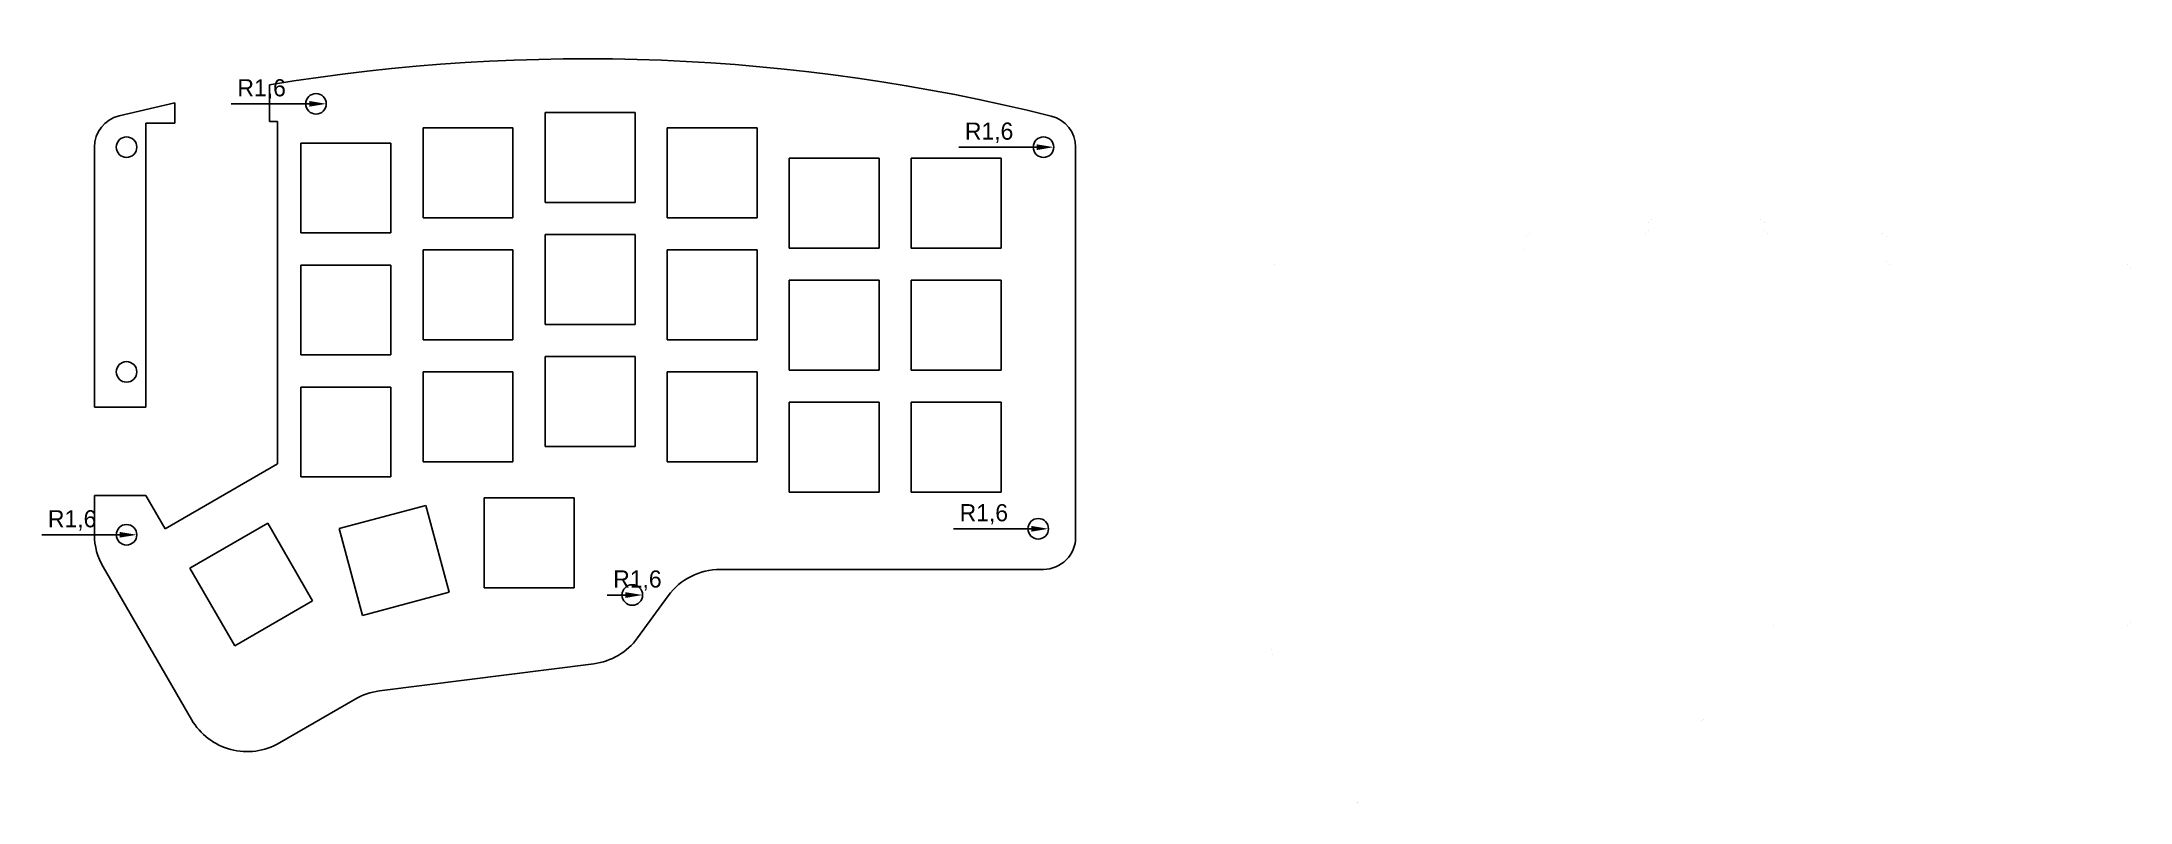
# Model space of a CAD drawing. Header units: millimetres. Extents: x -191 to 134, y 1 to 119.
import ezdxf

# ---------------------------------------------------------------- set-up
doc = ezdxf.new("R2010")
doc.units = ezdxf.units.MM
doc.layers.add('0 (2)', color=7, linetype='Continuous')
doc.layers.add('Dimensions', color=7, linetype='Continuous')
doc.dimstyles.new('ISO-25', dxfattribs={"dimtxt": 2.5, "dimasz": 2.5, "dimexe": 1.25, "dimexo": 0.625, "dimtad": 1, "dimtxsty": 'Standard', "dimcen": 2.5, "dimadec": 0, "dimazin": 0, "dimtfac": 1, "dimtmove": 0, "dimatfit": 3, "dimfxl": 1, "dimarcsym": 0})

# ---------------------------------------------------------------- blocks, each defined once
blk = doc.blocks.new('*D1')
at = {"layer": 'Defpoints', "color": 0}
for p in [(-36.07, 43.37), (-34.47, 43.37)]:
    blk.add_point(p, dxfattribs=at)
at = {"layer": 'Dimensions', "color": 140, "lineweight": -2}
blk.add_line((-37.14, 43.37), (-49.27, 43.37), dxfattribs=at)
at = {"layer": 'Dimensions', "color": 140}
blk.add_solid([(-37.14, 42.93), (-37.14, 43.82), (-34.47, 43.37)], dxfattribs=at)
at = {"layer": 'Dimensions', "color": 140, "insert": (-44.54, 45.63), "char_height": 2.668, "attachment_point": 5}
blk.add_mtext('R1,6', dxfattribs=at)
blk = doc.blocks.new('*D2')
at = {"layer": 'Defpoints', "color": 0}
for p in [(-35.25, 102.81), (-33.65, 102.81)]:
    blk.add_point(p, dxfattribs=at)
at = {"layer": 'Dimensions', "color": 140, "lineweight": -2}
blk.add_line((-36.32, 102.81), (-48.45, 102.81), dxfattribs=at)
at = {"layer": 'Dimensions', "color": 140}
blk.add_solid([(-36.32, 102.36), (-36.32, 103.25), (-33.65, 102.81)], dxfattribs=at)
at = {"layer": 'Dimensions', "color": 140, "insert": (-43.72, 105.06), "char_height": 2.668, "attachment_point": 5}
blk.add_mtext('R1,6', dxfattribs=at)
blk = doc.blocks.new('*D3')
at = {"layer": 'Defpoints', "color": 0}
for p in [(-99.27, 33.06), (-97.67, 33.06)]:
    blk.add_point(p, dxfattribs=at)
at = {"layer": 'Dimensions', "color": 140, "lineweight": -2}
blk.add_line((-100.34, 33.06), (-103.2, 33.06), dxfattribs=at)
at = {"layer": 'Dimensions', "color": 140}
blk.add_solid([(-100.34, 32.61), (-100.34, 33.5), (-97.67, 33.06)], dxfattribs=at)
at = {"layer": 'Dimensions', "color": 140, "insert": (-98.47, 35.31), "char_height": 2.668, "attachment_point": 5}
blk.add_mtext('R1,6', dxfattribs=at)
blk = doc.blocks.new('*D4')
at = {"layer": 'Defpoints', "color": 0}
for p in [(-178, 42.44), (-176.4, 42.44)]:
    blk.add_point(p, dxfattribs=at)
at = {"layer": 'Dimensions', "color": 140, "lineweight": -2}
blk.add_line((-179.07, 42.44), (-191.2, 42.44), dxfattribs=at)
at = {"layer": 'Dimensions', "color": 140}
blk.add_solid([(-179.07, 42), (-179.07, 42.88), (-176.4, 42.44)], dxfattribs=at)
at = {"layer": 'Dimensions', "color": 140, "insert": (-186.47, 44.69), "char_height": 2.668, "attachment_point": 5}
blk.add_mtext('R1,6', dxfattribs=at)
blk = doc.blocks.new('*D5')
at = {"layer": 'Defpoints', "color": 0}
for p in [(-148.5, 109.56), (-146.9, 109.56)]:
    blk.add_point(p, dxfattribs=at)
at = {"layer": 'Dimensions', "color": 140, "lineweight": -2}
blk.add_line((-149.57, 109.56), (-161.7, 109.56), dxfattribs=at)
at = {"layer": 'Dimensions', "color": 140}
blk.add_solid([(-149.57, 109.11), (-149.57, 110), (-146.9, 109.56)], dxfattribs=at)
at = {"layer": 'Dimensions', "color": 140, "insert": (-156.97, 111.81), "char_height": 2.668, "attachment_point": 5}
blk.add_mtext('R1,6', dxfattribs=at)

msp = doc.modelspace()

# ---------------------------------------------------------------- linework, layer by layer
at = {"layer": '0 (2)'}
for p, q in [((-155.75, 110.765), (-155.75, 112.521014)), ((-155.75, 110.765), (-155.75, 106.822)), ((-170.5, 109.702), (-179.143, 107.673)), ((-170.5, 106.556), (-170.5, 109.702)), ((-112.841, 94.202), (-112.841, 108.202)), ((-112.841, 108.202), (-98.841, 108.202)), ((-98.841, 108.202), (-98.841, 94.202)), ((-175, 62.306), (-175, 106.556)), ((-175, 106.556), (-170.5, 106.556)), ((-155.75, 106.822), (-154.5, 106.822)), ((-154.5, 106.822), (-154.5, 53.48)), ((-131.84, 91.827), (-131.84, 105.827)), ((-131.84, 105.827), (-117.84, 105.827)), ((-117.84, 105.827), (-117.84, 91.827)), ((-93.841, 91.827), (-93.841, 105.827)), ((-93.841, 105.827), (-79.841, 105.827)), ((-79.841, 105.827), (-79.841, 91.827)), ((-183, 102.806), (-183, 62.306)), ((-150.85, 89.447), (-150.85, 103.447)), ((-150.85, 103.447), (-136.85, 103.447)), ((-136.85, 103.447), (-136.85, 89.447)), ((-74.841, 101.077), (-60.841, 101.077)), ((-74.841, 87.077), (-74.841, 101.077)), ((-60.841, 101.077), (-60.841, 87.077)), ((-55.84, 101.077), (-41.841, 101.077)), ((-55.84, 87.077), (-55.84, 101.077)), ((-41.841, 101.077), (-41.841, 87.077)), ((-30.25, 42.056), (-30.25, 102.806)), ((-117.84, 91.827), (-131.84, 91.827)), ((-98.841, 94.202), (-112.841, 94.202)), ((-79.841, 91.827), (-93.841, 91.827)), ((58.926292, 91.073197), (58.926998, 91.074961)), ((59.427235, 91.574845), (59.426176, 91.573434)), ((76.426478, 91.573434), (76.427183, 91.574845)), ((76.926362, 91.073197), (76.927773, 91.074608)), ((-136.85, 89.447), (-150.85, 89.447)), ((-112.841, 89.202), (-98.841, 89.202)), ((-112.841, 75.202), (-112.841, 89.202)), ((-98.841, 89.202), (-98.841, 75.202)), ((39.927864, 88.824246), (39.926453, 88.823188)), ((40.428454, 89.324836), (40.426338, 89.323072)), ((58.42676, 89.324836), (58.426055, 89.323072)), ((58.426408, 89.323072), (58.426055, 89.323072)), ((58.926998, 89.825073), (58.926292, 89.823309)), ((76.927773, 89.824721), (76.926362, 89.823309)), ((76.926362, 89.822957), (76.926362, 89.823309)), ((77.426247, 89.323072), (77.428363, 89.324836)), ((95.425964, 89.323072), (95.42667, 89.324836)), ((95.925848, 88.823188), (95.926907, 88.824246)), ((-131.84, 86.827), (-117.84, 86.827)), ((-131.84, 72.827), (-131.84, 86.827)), ((-117.84, 86.827), (-117.84, 72.827)), ((-93.841, 86.827), (-79.841, 86.827)), ((-93.841, 72.827), (-93.841, 86.827)), ((-79.841, 86.827), (-79.841, 72.827)), ((-60.841, 87.077), (-74.841, 87.077)), ((-41.841, 87.077), (-55.84, 87.077)), ((0.677558, 84.575053), (0.676535, 84.572936)), ((39.42738, 86.825414), (39.426569, 86.823298)), ((95.926907, 85.07529), (95.925848, 85.072821)), ((95.925848, 85.072821), (95.925848, 85.073173)), ((96.426085, 84.572936), (96.427497, 84.575053)), ((133.425995, 84.572936), (133.427406, 84.575053)), ((-150.85, 70.452), (-150.85, 84.452)), ((-150.85, 84.452), (-136.85, 84.452)), ((-136.85, 84.452), (-136.85, 70.452)), ((-74.841, 82.077), (-60.841, 82.077)), ((-74.841, 68.077), (-74.841, 82.077)), ((-60.841, 82.077), (-60.841, 68.077)), ((-55.84, 82.077), (-41.84, 82.077)), ((-55.84, 68.077), (-55.84, 82.077)), ((-41.84, 82.077), (-41.84, 68.077)), ((133.926232, 84.073052), (133.927996, 84.074463)), ((-98.841, 75.202), (-112.841, 75.202)), ((-117.84, 72.827), (-131.84, 72.827)), ((-79.841, 72.827), (-93.841, 72.827)), ((-136.85, 70.452), (-150.85, 70.452)), ((-112.841, 70.202), (-98.841, 70.202)), ((-112.841, 56.202), (-112.841, 70.202)), ((-98.841, 70.202), (-98.841, 56.202)), ((-150.85, 51.452), (-150.85, 65.452)), ((-150.85, 65.452), (-136.85, 65.452)), ((-136.85, 65.452), (-136.85, 51.452)), ((-131.84, 53.827), (-131.84, 67.827)), ((-131.84, 67.827), (-117.84, 67.827)), ((-117.84, 67.827), (-117.84, 53.827)), ((-93.841, 67.827), (-79.841, 67.827)), ((-93.841, 53.827), (-93.841, 67.827)), ((-79.841, 67.827), (-79.841, 53.827)), ((-60.841, 68.077), (-74.841, 68.077)), ((-41.84, 68.077), (-55.84, 68.077)), ((-183, 62.306), (-175, 62.306)), ((-74.841, 63.077), (-60.841, 63.077)), ((-74.841, 49.077), (-74.841, 63.077)), ((-60.841, 63.077), (-60.841, 49.077)), ((-55.84, 63.077), (-41.841, 63.077)), ((-55.84, 49.077), (-55.84, 63.077)), ((-41.841, 63.077), (-41.841, 49.077)), ((-98.841, 56.202), (-112.841, 56.202)), ((-154.5, 53.48), (-172, 43.376)), ((-117.84, 53.827), (-131.84, 53.827)), ((-79.841, 53.827), (-93.841, 53.827)), ((-136.85, 51.452), (-150.85, 51.452)), ((-60.841, 49.077), (-74.841, 49.077)), ((-41.841, 49.077), (-55.84, 49.077)), ((-183, 48.572), (-183, 42.44)), ((-181, 48.572), (-183, 48.572)), ((-175, 48.572), (-181, 48.572)), ((-172, 43.376), (-175, 48.572)), ((-144.914, 43.402), (-131.391, 47.025)), ((-131.391, 47.025), (-127.767, 33.503)), ((-122.34, 34.202), (-122.34, 48.202)), ((-122.34, 48.202), (-108.341, 48.202)), ((-108.341, 48.202), (-108.341, 34.202)), ((-168.153, 37.264), (-156.028, 44.264)), ((-156.028, 44.264), (-149.028, 32.14)), ((-141.29, 29.879), (-144.914, 43.402)), ((-181.651, 37.425), (-167.87, 13.652)), ((-161.153, 25.14), (-168.153, 37.264)), ((-85.582, 37.056), (-35.25, 37.056)), ((-127.767, 33.503), (-141.29, 29.879)), ((-108.341, 34.202), (-122.34, 34.202)), ((-98.446, 26.385), (-93.664, 32.946)), ((-149.028, 32.14), (-161.153, 25.14)), ((78.426368, 28.324481), (78.426368, 28.323423)), ((133.425995, 28.323423), (133.427406, 28.324481)), ((133.926232, 28.823307), (133.927996, 28.824718)), ((0.177145, 24.600572), (0.176475, 24.598455)), ((0.403663, 23.725686), (0.402992, 23.724451)), ((-138.641, 18.127), (-105.27, 22.354)), ((-154.203, 10.015), (-142.4, 16.858)), ((67.17703, 13.574541), (67.176324, 13.573518)), ((67.530159, 13.722002), (67.529806, 13.71992)), ((13.631407, 0.793271), (13.62929, 0.791824))]:
    msp.add_line(p, q, dxfattribs=at)
for centre in [(-148.5, 109.556), (-178, 102.806), (-35.25, 102.806), (-178, 67.806), (-178, 42.44), (-36.068, 43.374), (-99.271, 33.056)]:
    msp.add_circle(centre, 1.6, dxfattribs=at)
for points in [[(-34.04, 107.657), (-73.932131, 117.604453), (-115.357925, 119.225791), (-155.75, 112.521014)], [(-179.143, 107.673), (-181.40242, 107.142448), (-182.99972, 105.126876), (-183, 102.806)], [(-30.25, 102.806), (-30.250175, 105.101225), (-31.812997, 107.101556), (-34.04, 107.657)], [(-183, 42.44), (-182.999825, 40.678704), (-182.534465, 38.948697), (-181.651, 37.425)], [(-31.714466, 38.520466), (-30.776784, 39.458148), (-30.25, 40.729918), (-30.25, 42.056)], [(-93.664, 32.946), (-91.781562, 35.528785), (-88.77799, 37.056214), (-85.582, 37.056)], [(-35.25, 37.056), (-33.923918, 37.056), (-32.652148, 37.582784), (-31.714466, 38.520466)], [(-105.27, 22.354), (-102.537224, 22.700429), (-100.068378, 24.158799), (-98.446, 26.385)], [(-142.4, 16.858), (-141.244329, 17.527808), (-139.966178, 17.959299), (-138.641, 18.127)], [(-167.87, 13.652), (-166.540008, 11.357272), (-164.352875, 9.684902), (-161.789786, 9.002825)], [(-161.789786, 9.002825), (-159.226698, 8.320747), (-156.49763, 8.68484), (-154.203, 10.015)], [(13.632113, 0.787238), (13.631407, 0.788649), (13.630349, 0.790413), (13.62929, 0.791824)]]:
    msp.add_open_spline(points, degree=3, dxfattribs=at)

# ---------------------------------------------------------------- dimensions: what is measured, and where the dimension line sits
at = {"layer": 'Dimensions'}
for center, mpoint, picture, middle in [((-148.5, 109.556), (-146.9, 109.556), '*D5', (-156.967558, 109.556)), ((-35.25, 102.806), (-33.65, 102.806), '*D2', (-43.717558, 102.806)), ((-178, 42.44), (-176.4, 42.44), '*D4', (-186.467558, 42.44)), ((-36.068, 43.374), (-34.468, 43.374), '*D1', (-44.535558, 43.374)), ((-99.271, 33.056), (-97.671, 33.056), '*D3', (-98.471, 33.056))]:
    dim = msp.add_radius_dim(center=center, mpoint=mpoint, dimstyle='ISO-25', override={"dimscale": 1.067098, "dimdec": 3, "dimzin": 8, "dimlunit": 2, "dimclrd": 140, "dimclre": 140, "dimclrt": 140}, dxfattribs=at)
    dim.commit()
    dim.dimension.update_dxf_attribs({"geometry": picture, "text_midpoint": middle, "dimtype": 164})

doc.saveas('drawing.dxf')
